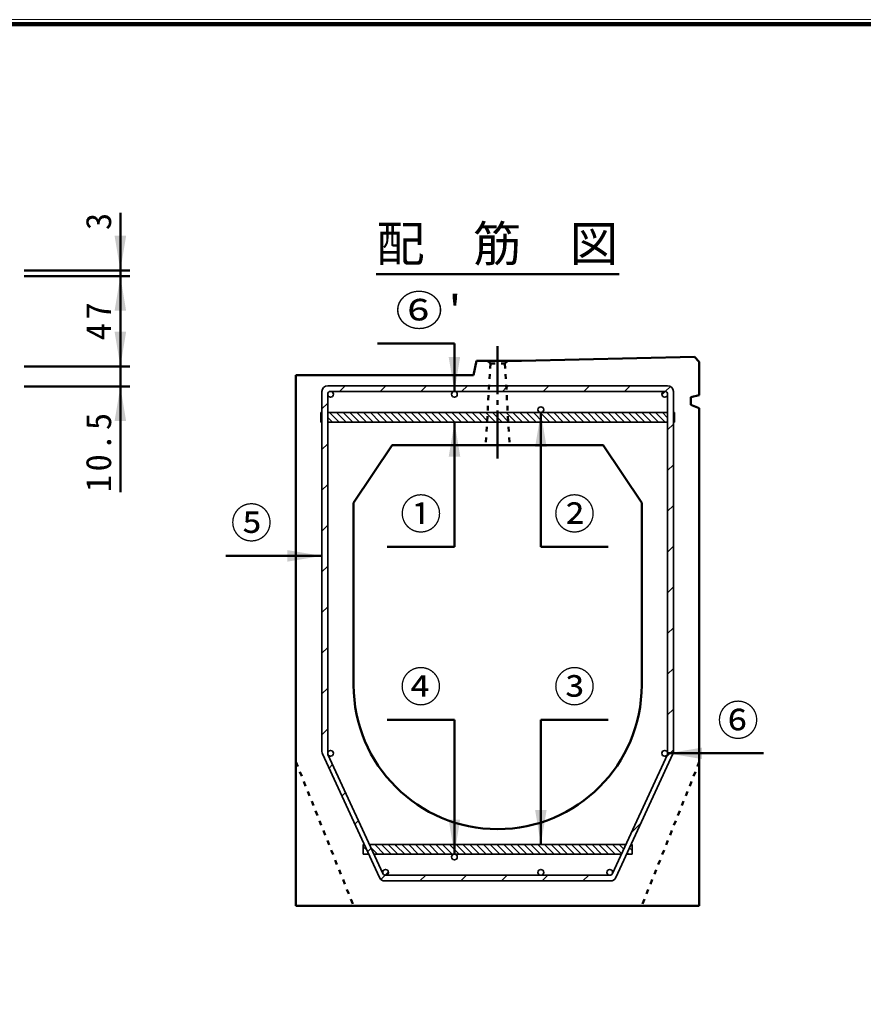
# Model space of a CAD drawing. Units: millimetres, scale not verified. Extents: x 100 to 4105, y 100 to 2870.
# Drawn here: x 886 to 1764, y 1853 to 2870 of the extents above; entities that cross this region are included whole.
import ezdxf
from ezdxf.enums import TextEntityAlignment as Align

# ---------------------------------------------------------------- set-up
doc = ezdxf.new("R2010")
doc.units = ezdxf.units.MM
doc.header["$LTSCALE"] = 5
doc.linetypes.add('USER1', pattern=[2.2, 1, -1.2])
doc.linetypes.add('USER3', pattern=[13.4, 10, -1.2, 1, -1.2])
doc.layers.add('V-nasSTD', color=7, linetype='Continuous', lineweight=50)
doc.styles.add('ＭＳ ゴシック', font='')
doc.styles.get('ＭＳ ゴシック').set_extended_font_data('MS Gothic')

msp = doc.modelspace()

# ---------------------------------------------------------------- hatches: boundary and pattern name
at = {"layer": 'V-nasSTD'}
for points in [[(984.59, 2644.66), (990.59, 2608.66), (996.59, 2644.66)], [(996.59, 2566.66), (990.59, 2602.66), (984.59, 2566.66)], [(984.59, 2544.66), (990.59, 2508.66), (996.59, 2544.66)], [(1332.457, 2518.556), (1338.457, 2482.556), (1344.457, 2518.556)], [(996.59, 2451.66), (990.59, 2487.66), (984.59, 2451.66)], [(1434.457, 2424.556), (1428.457, 2460.556), (1422.457, 2424.556)], [(1344.522, 2414.556), (1338.522, 2450.556), (1332.522, 2414.556)], [(1164.457, 2305.243), (1200.457, 2311.243), (1164.457, 2317.243)], [(1596.4, 2099.556), (1560.4, 2105.556), (1596.4, 2111.556)], [(1422.457, 2046.556), (1428.457, 2010.556), (1434.457, 2046.556)], [(1332.457, 2036.556), (1338.457, 2000.556), (1344.457, 2036.556)]]:
    msp.add_hatch(color=256, dxfattribs=at).paths.add_polyline_path(points)

# ---------------------------------------------------------------- linework, layer by layer
at = {"layer": 'V-nasSTD', "lineweight": 100}
msp.add_line((4100, 2865), (105, 2865), dxfattribs=at)
at = {"layer": 'V-nasSTD'}
for p, q in [((990.59, 2668.66), (990.59, 2608.66)), ((890.59, 2608.66), (1000.59, 2608.66)), ((990.59, 2608.66), (990.59, 2602.66)), ((1257.054, 2604.556), (1509.86, 2604.556)), ((890.59, 2602.66), (1000.59, 2602.66)), ((990.59, 2508.66), (990.59, 2602.66)), ((1338.457, 2532.556), (1258.457, 2532.556)), ((1338.457, 2532.556), (1338.457, 2482.556)), ((1361.457, 2514.556), (1358.457, 2499.556)), ((1361.457, 2514.556), (1408.457, 2514.556)), ((1408.457, 2514.556), (1588.457, 2518.556)), ((1588.457, 2518.556), (1593.457, 2513.556)), ((1593.457, 2513.556), (1593.457, 2478.571)), ((890.59, 2508.66), (1000.59, 2508.66)), ((990.59, 2487.66), (990.59, 2508.66)), ((1173.457, 1946.556), (1173.457, 2499.556)), ((1173.457, 2499.556), (1358.457, 2499.556)), ((890.59, 2487.66), (1000.59, 2487.66)), ((990.59, 2377.66), (990.59, 2487.66)), ((1584.457, 2476.556), (1593.457, 2478.571)), ((1584.457, 2468.556), (1584.457, 2476.556)), ((1428.457, 2320.556), (1428.457, 2460.556)), ((1584.457, 2468.556), (1593.457, 2465.198)), ((1593.457, 1946.556), (1593.457, 2465.198)), ((1338.522, 2320.556), (1338.522, 2450.556)), ((1273.457, 2426.556), (1233.457, 2366.556)), ((1273.457, 2426.556), (1493.457, 2426.556)), ((1493.457, 2426.556), (1533.457, 2366.556)), ((1233.457, 2366.556), (1233.457, 2176.556)), ((1533.457, 2366.556), (1533.457, 2176.556)), ((1268.522, 2320.556), (1338.522, 2320.556)), ((1428.457, 2320.556), (1498.457, 2320.556)), ((1100.457, 2311.243), (1200.457, 2311.243)), ((1268.457, 2140.556), (1338.457, 2140.556)), ((1338.457, 2140.556), (1338.457, 2000.556)), ((1428.457, 2140.556), (1428.457, 2010.556)), ((1428.457, 2140.556), (1498.457, 2140.556)), ((1660.4, 2105.556), (1560.4, 2105.556)), ((1173.457, 1946.556), (1593.457, 1946.556))]:
    msp.add_line(p, q, dxfattribs=at)
at = {"layer": 'V-nasSTD', "linetype": 'USER3'}
msp.add_line((1383.457, 2529.556), (1383.457, 2411.556), dxfattribs=at)
at = {"layer": 'V-nasSTD', "linetype": 'USER1'}
for p, q in [((1375.957, 2511.556), (1370.957, 2426.556)), ((1375.957, 2511.556), (1372.957, 2514.556)), ((1375.957, 2511.556), (1390.957, 2511.556)), ((1390.957, 2511.556), (1393.957, 2514.556)), ((1390.957, 2511.556), (1395.957, 2426.556)), ((1173.457, 2096.556), (1233.457, 1946.556)), ((1593.457, 2096.556), (1533.457, 1946.556))]:
    msp.add_line(p, q, dxfattribs=at)
at = {"layer": 'V-nasSTD', "lineweight": 35}
for p, q in [((1200.457, 2482.556), (1200.457, 2107.409)), ((1560.457, 2488.556), (1206.457, 2488.556)), ((1557.457, 2482.556), (1209.457, 2482.556)), ((1224.628, 2488.556), (1218.628, 2482.556)), ((1224.628, 2488.556), (1218.628, 2482.556)), ((1224.628, 2488.556), (1218.628, 2482.556)), ((1224.628, 2488.556), (1218.628, 2482.556)), ((1267.055, 2488.556), (1261.055, 2482.556)), ((1267.055, 2488.556), (1261.055, 2482.556)), ((1267.055, 2488.556), (1261.055, 2482.556)), ((1267.055, 2488.556), (1261.055, 2482.556)), ((1309.481, 2488.556), (1303.481, 2482.556)), ((1309.481, 2488.556), (1303.481, 2482.556)), ((1309.481, 2488.556), (1303.481, 2482.556)), ((1309.481, 2488.556), (1303.481, 2482.556)), ((1351.907, 2488.556), (1345.907, 2482.556)), ((1351.907, 2488.556), (1345.907, 2482.556)), ((1351.907, 2488.556), (1345.907, 2482.556)), ((1351.907, 2488.556), (1345.907, 2482.556)), ((1392.422, 2486.645), (1388.334, 2482.556)), ((1394.334, 2488.556), (1392.422, 2486.645)), ((1430.76, 2482.556), (1436.76, 2488.556)), ((1479.187, 2488.556), (1473.187, 2482.556)), ((1479.187, 2488.556), (1473.187, 2482.556)), ((1479.187, 2488.556), (1473.187, 2482.556)), ((1479.187, 2488.556), (1473.187, 2482.556)), ((1521.613, 2488.556), (1515.613, 2482.556)), ((1521.613, 2488.556), (1515.613, 2482.556)), ((1521.613, 2488.556), (1515.613, 2482.556)), ((1521.613, 2488.556), (1515.613, 2482.556)), ((1557.991, 2482.508), (1554.505, 2479.022)), ((1563.315, 2487.832), (1557.991, 2482.508)), ((1563.315, 2487.832), (1557.991, 2482.508)), ((1563.315, 2487.832), (1557.991, 2482.508)), ((1563.315, 2487.832), (1557.991, 2482.508)), ((1566.457, 2107.409), (1566.457, 2482.556)), ((1206.457, 2479.556), (1206.457, 2105.68)), ((1560.457, 2105.68), (1560.457, 2479.556)), ((1199.457, 2460.556), (1200.457, 2460.556)), ((1199.457, 2460.556), (1199.457, 2450.556)), ((1206.457, 2470.385), (1200.457, 2464.385)), ((1206.457, 2470.385), (1200.457, 2464.385)), ((1206.457, 2470.385), (1200.457, 2464.385)), ((1206.457, 2470.385), (1200.457, 2464.385)), ((1560.457, 2460.556), (1206.457, 2460.556)), ((1208.496, 2460.556), (1218.496, 2450.556)), ((1215.567, 2460.556), (1225.567, 2450.556)), ((1222.638, 2460.556), (1232.638, 2450.556)), ((1229.709, 2460.556), (1239.709, 2450.556)), ((1236.78, 2460.556), (1246.78, 2450.556)), ((1243.851, 2460.556), (1253.851, 2450.556)), ((1250.922, 2460.556), (1260.922, 2450.556)), ((1257.994, 2460.556), (1267.994, 2450.556)), ((1265.065, 2460.556), (1275.065, 2450.556)), ((1272.136, 2460.556), (1282.136, 2450.556)), ((1279.207, 2460.556), (1289.207, 2450.556)), ((1286.278, 2460.556), (1296.278, 2450.556)), ((1293.349, 2460.556), (1303.349, 2450.556)), ((1300.42, 2460.556), (1310.42, 2450.556)), ((1307.491, 2460.556), (1317.491, 2450.556)), ((1314.562, 2460.556), (1324.562, 2450.556)), ((1321.633, 2460.556), (1331.633, 2450.556)), ((1328.704, 2460.556), (1338.704, 2450.556)), ((1335.775, 2460.556), (1345.775, 2450.556)), ((1342.846, 2460.556), (1352.846, 2450.556)), ((1349.917, 2460.556), (1359.917, 2450.556)), ((1356.988, 2460.556), (1366.988, 2450.556)), ((1364.06, 2460.556), (1374.06, 2450.556)), ((1371.131, 2460.556), (1381.131, 2450.556)), ((1378.202, 2460.556), (1388.202, 2450.556)), ((1385.273, 2460.556), (1395.273, 2450.556)), ((1392.344, 2460.556), (1402.344, 2450.556)), ((1399.415, 2460.556), (1409.415, 2450.556)), ((1406.486, 2460.556), (1416.486, 2450.556)), ((1413.557, 2460.556), (1423.557, 2450.556)), ((1420.628, 2460.556), (1430.628, 2450.556)), ((1427.699, 2460.556), (1437.699, 2450.556)), ((1434.77, 2460.556), (1444.77, 2450.556)), ((1441.841, 2460.556), (1451.841, 2450.556)), ((1448.912, 2460.556), (1458.912, 2450.556)), ((1455.983, 2460.556), (1465.983, 2450.556)), ((1463.054, 2460.556), (1473.054, 2450.556)), ((1470.126, 2460.556), (1480.126, 2450.556)), ((1477.197, 2460.556), (1487.197, 2450.556)), ((1484.268, 2460.556), (1494.268, 2450.556)), ((1491.339, 2460.556), (1501.339, 2450.556)), ((1498.41, 2460.556), (1508.41, 2450.556)), ((1505.481, 2460.556), (1515.481, 2450.556)), ((1512.552, 2460.556), (1522.552, 2450.556)), ((1519.623, 2460.556), (1529.623, 2450.556)), ((1526.694, 2460.556), (1536.694, 2450.556)), ((1533.765, 2460.556), (1543.765, 2450.556)), ((1540.836, 2460.556), (1550.836, 2450.556)), ((1547.907, 2460.556), (1557.907, 2450.556)), ((1554.978, 2460.556), (1560.457, 2455.078)), ((1566.457, 2460.556), (1567.457, 2460.556)), ((1567.457, 2460.556), (1567.457, 2450.556)), ((1199.457, 2455.453), (1200.457, 2454.453)), ((1200.457, 2450.556), (1199.457, 2450.556)), ((1206.457, 2455.524), (1211.425, 2450.556)), ((1560.457, 2450.556), (1206.457, 2450.556)), ((1566.457, 2456.149), (1567.457, 2455.149)), ((1567.457, 2450.556), (1566.457, 2450.556)), ((1566.457, 2448.547), (1560.457, 2442.547)), ((1566.457, 2448.547), (1560.457, 2442.547)), ((1566.457, 2448.547), (1560.457, 2442.547)), ((1566.457, 2448.547), (1560.457, 2442.547)), ((1206.457, 2427.959), (1200.457, 2421.959)), ((1206.457, 2427.959), (1200.457, 2421.959)), ((1206.457, 2427.959), (1200.457, 2421.959)), ((1206.457, 2427.959), (1200.457, 2421.959)), ((1566.457, 2406.121), (1560.457, 2400.121)), ((1566.457, 2406.121), (1560.457, 2400.121)), ((1566.457, 2406.121), (1560.457, 2400.121)), ((1566.457, 2406.121), (1560.457, 2400.121)), ((1206.457, 2385.532), (1200.457, 2379.532)), ((1206.457, 2385.532), (1200.457, 2379.532)), ((1206.457, 2385.532), (1200.457, 2379.532)), ((1206.457, 2385.532), (1200.457, 2379.532)), ((1566.457, 2363.695), (1560.457, 2357.695)), ((1566.457, 2363.695), (1560.457, 2357.695)), ((1566.457, 2363.695), (1560.457, 2357.695)), ((1566.457, 2363.695), (1560.457, 2357.695)), ((1206.457, 2343.106), (1200.457, 2337.106)), ((1206.457, 2343.106), (1200.457, 2337.106)), ((1206.457, 2343.106), (1200.457, 2337.106)), ((1206.457, 2343.106), (1200.457, 2337.106)), ((1560.457, 2315.268), (1566.457, 2321.268)), ((1560.457, 2315.268), (1566.457, 2321.268)), ((1560.457, 2315.268), (1566.457, 2321.268)), ((1560.457, 2315.268), (1566.457, 2321.268)), ((1206.457, 2300.68), (1200.457, 2294.68)), ((1206.457, 2300.68), (1200.457, 2294.68)), ((1206.457, 2300.68), (1200.457, 2294.68)), ((1206.457, 2300.68), (1200.457, 2294.68)), ((1560.457, 2272.842), (1566.457, 2278.842)), ((1560.457, 2272.842), (1566.457, 2278.842)), ((1560.457, 2272.842), (1566.457, 2278.842)), ((1560.457, 2272.842), (1566.457, 2278.842)), ((1206.457, 2258.253), (1200.457, 2252.253)), ((1206.457, 2258.253), (1200.457, 2252.253)), ((1206.457, 2258.253), (1200.457, 2252.253)), ((1206.457, 2258.253), (1200.457, 2252.253)), ((1560.457, 2230.415), (1566.457, 2236.415)), ((1560.457, 2230.415), (1566.457, 2236.415)), ((1560.457, 2230.415), (1566.457, 2236.415)), ((1560.457, 2230.415), (1566.457, 2236.415)), ((1206.457, 2215.827), (1200.457, 2209.827)), ((1206.457, 2215.827), (1200.457, 2209.827)), ((1206.457, 2215.827), (1200.457, 2209.827)), ((1206.457, 2215.827), (1200.457, 2209.827)), ((1560.457, 2187.989), (1566.457, 2193.989)), ((1560.457, 2187.989), (1566.457, 2193.989)), ((1560.457, 2187.989), (1566.457, 2193.989)), ((1560.457, 2187.989), (1566.457, 2193.989)), ((1206.457, 2173.4), (1200.457, 2167.4)), ((1206.457, 2173.4), (1200.457, 2167.4)), ((1206.457, 2173.4), (1200.457, 2167.4)), ((1206.457, 2173.4), (1200.457, 2167.4)), ((1560.457, 2145.563), (1566.457, 2151.563)), ((1560.457, 2145.563), (1566.457, 2151.563)), ((1560.457, 2145.563), (1566.457, 2151.563)), ((1560.457, 2145.563), (1566.457, 2151.563)), ((1206.457, 2130.974), (1200.457, 2124.974)), ((1206.457, 2130.974), (1200.457, 2124.974)), ((1206.457, 2130.974), (1200.457, 2124.974)), ((1206.457, 2130.974), (1200.457, 2124.974)), ((1260.48, 1976.042), (1201.009, 2104.894)), ((1506.434, 1976.042), (1565.905, 2104.894)), ((1558.841, 2101.52), (1566.457, 2109.136)), ((1558.841, 2101.52), (1566.457, 2109.136)), ((1558.841, 2101.52), (1566.457, 2109.136)), ((1558.841, 2101.52), (1566.457, 2109.136)), ((1264.021, 1980.299), (1206.733, 2104.423)), ((1502.893, 1980.299), (1560.181, 2104.423)), ((1211.659, 2093.75), (1207.892, 2089.982)), ((1211.659, 2093.75), (1207.892, 2089.982)), ((1211.659, 2093.75), (1207.892, 2089.982)), ((1211.659, 2093.75), (1207.892, 2089.982)), ((1225.057, 2064.721), (1221.29, 2060.954)), ((1225.057, 2064.721), (1221.29, 2060.954)), ((1225.057, 2064.721), (1221.29, 2060.954)), ((1225.057, 2064.721), (1221.29, 2060.954)), ((1238.455, 2035.693), (1234.687, 2031.925)), ((1238.455, 2035.693), (1234.687, 2031.925)), ((1238.455, 2035.693), (1234.687, 2031.925)), ((1238.455, 2035.693), (1234.687, 2031.925)), ((1522.476, 2022.728), (1532.702, 2032.955)), ((1522.476, 2022.728), (1532.702, 2032.955)), ((1522.476, 2022.728), (1532.702, 2032.955)), ((1522.476, 2022.728), (1532.702, 2032.955)), ((1243.55, 2010.556), (1243.55, 2000.556)), ((1243.55, 2010.556), (1244.55, 2010.556)), ((1243.55, 2008.309), (1247.333, 2004.526)), ((1248.085, 2002.896), (1251.853, 2006.664)), ((1248.085, 2002.896), (1251.853, 2006.664)), ((1248.085, 2002.896), (1251.853, 2006.664)), ((1248.085, 2002.896), (1251.853, 2006.664)), ((1516.858, 2010.556), (1250.056, 2010.556)), ((1251.498, 2007.432), (1258.374, 2000.556)), ((1255.445, 2010.556), (1265.445, 2000.556)), ((1262.516, 2010.556), (1272.516, 2000.556)), ((1269.587, 2010.556), (1275.851, 2004.292)), ((1275.851, 2004.292), (1279.587, 2000.556)), ((1276.658, 2010.556), (1277.93, 2009.285)), ((1277.93, 2009.285), (1286.658, 2000.556)), ((1283.729, 2010.556), (1293.729, 2000.556)), ((1290.801, 2010.556), (1300.801, 2000.556)), ((1297.872, 2010.556), (1307.872, 2000.556)), ((1304.943, 2010.556), (1314.943, 2000.556)), ((1312.014, 2010.556), (1322.014, 2000.556)), ((1319.085, 2010.556), (1329.085, 2000.556)), ((1326.156, 2010.556), (1336.156, 2000.556)), ((1333.227, 2010.556), (1343.227, 2000.556)), ((1340.298, 2010.556), (1350.298, 2000.556)), ((1347.369, 2010.556), (1357.369, 2000.556)), ((1354.44, 2010.556), (1364.44, 2000.556)), ((1361.511, 2010.556), (1371.511, 2000.556)), ((1368.582, 2010.556), (1378.582, 2000.556)), ((1375.653, 2010.556), (1385.653, 2000.556)), ((1382.724, 2010.556), (1392.724, 2000.556)), ((1389.795, 2010.556), (1399.795, 2000.556)), ((1396.867, 2010.556), (1406.867, 2000.556)), ((1403.938, 2010.556), (1413.938, 2000.556)), ((1411.009, 2010.556), (1421.009, 2000.556)), ((1418.08, 2010.556), (1428.08, 2000.556)), ((1425.151, 2010.556), (1435.151, 2000.556)), ((1432.222, 2010.556), (1442.222, 2000.556)), ((1439.293, 2010.556), (1449.293, 2000.556)), ((1446.364, 2010.556), (1456.364, 2000.556)), ((1453.435, 2010.556), (1463.435, 2000.556)), ((1460.506, 2010.556), (1470.506, 2000.556)), ((1467.577, 2010.556), (1477.577, 2000.556)), ((1474.648, 2010.556), (1484.648, 2000.556)), ((1481.719, 2010.556), (1491.719, 2000.556)), ((1488.79, 2010.556), (1498.79, 2000.556)), ((1495.861, 2010.556), (1505.861, 2000.556)), ((1502.933, 2010.556), (1512.46, 2001.029)), ((1510.004, 2010.556), (1514.693, 2005.867)), ((1520.694, 2006.937), (1523.364, 2004.267)), ((1522.364, 2010.556), (1523.364, 2010.556)), ((1523.364, 2010.556), (1523.364, 2000.556)), ((1243.55, 2001.238), (1244.232, 2000.556)), ((1243.55, 2000.556), (1249.165, 2000.556)), ((1512.242, 2000.556), (1254.672, 2000.556)), ((1517.749, 2000.556), (1523.364, 2000.556)), ((1518.461, 2002.099), (1520.004, 2000.556)), ((1261.809, 1974.193), (1266.218, 1978.603)), ((1261.809, 1974.193), (1266.218, 1978.603)), ((1261.809, 1974.193), (1266.218, 1978.603)), ((1261.809, 1974.193), (1266.218, 1978.603)), ((1264.021, 1980.299), (1264.021, 1980.299)), ((1265.927, 1972.556), (1500.987, 1972.556)), ((1266.218, 1978.603), (1269.699, 1982.084)), ((1266.745, 1978.556), (1500.169, 1978.556)), ((1266.745, 1978.556), (1266.745, 1978.556)), ((1302.598, 1972.556), (1308.598, 1978.556)), ((1302.598, 1972.556), (1308.598, 1978.556)), ((1302.598, 1972.556), (1308.598, 1978.556)), ((1302.598, 1972.556), (1308.598, 1978.556)), ((1345.024, 1972.556), (1351.024, 1978.556)), ((1345.024, 1972.556), (1351.024, 1978.556)), ((1345.024, 1972.556), (1351.024, 1978.556)), ((1345.024, 1972.556), (1351.024, 1978.556)), ((1387.451, 1972.556), (1393.451, 1978.556)), ((1387.451, 1972.556), (1393.451, 1978.556)), ((1387.451, 1972.556), (1393.451, 1978.556)), ((1387.451, 1972.556), (1393.451, 1978.556)), ((1429.877, 1972.556), (1435.877, 1978.556)), ((1429.877, 1972.556), (1435.877, 1978.556)), ((1429.877, 1972.556), (1435.877, 1978.556)), ((1429.877, 1972.556), (1435.877, 1978.556)), ((1472.304, 1972.556), (1478.304, 1978.556)), ((1472.304, 1972.556), (1478.304, 1978.556)), ((1472.304, 1972.556), (1478.304, 1978.556)), ((1472.304, 1972.556), (1478.304, 1978.556))]:
    msp.add_line(p, q, dxfattribs=at)
at = {"layer": 'V-nasSTD', "lineweight": 13}
msp.add_lwpolyline([(100, 100), (100, 2870), (4105, 2870), (4105, 100)], close=True, dxfattribs=at)
at = {"layer": 'V-nasSTD', "lineweight": 35}
for centre in [(1209.457, 2479.556), (1338.457, 2479.556), (1557.457, 2479.556), (1428.457, 2463.556), (1209.511, 2105.556), (1557.4, 2105.556), (1338.457, 1997.556), (1338.457, 1997.556), (1266.745, 1981.556), (1428.457, 1981.556), (1500.169, 1981.556)]:
    msp.add_circle(centre, 3, dxfattribs=at)
for centre, radius, start, end in [((1206.457, 2482.556), 6, 90, 180), ((1209.457, 2479.556), 3, 90, 180), ((1209.457, 2479.556), 3, 90, 180), ((1209.457, 2479.556), 3, 90, 180), ((1557.457, 2479.556), 3, 0, 90), ((1557.457, 2479.556), 3, 0, 90), ((1557.457, 2479.556), 3, 0, 90), ((1560.457, 2482.556), 6, 0, 90), ((1206.457, 2107.409), 6, 180, 204.77514), ((1209.457, 2105.68), 3, 180, 204.77514), ((1557.457, 2105.68), 3, 335.22486, 0), ((1560.457, 2107.409), 6, 335.22486, 0), ((1265.927, 1978.556), 6, 204.77514, 270), ((1266.745, 1981.556), 3, 204.77514, 270), ((1266.745, 1981.556), 3, 204.77514, 246.91867), ((1266.745, 1981.556), 3, 204.76951, 246.91107), ((1266.745, 1981.556), 3, 246.91107, 269.99301), ((1266.745, 1981.556), 3, 246.91867, 270), ((1500.169, 1981.556), 3, 270, 335.22486), ((1500.987, 1978.556), 6, 270, 335.22486)]:
    msp.add_arc(centre, radius, start, end, dxfattribs=at)
at = {"layer": 'V-nasSTD'}
for start, end in [(180, 270), (270, 0)]:
    msp.add_arc((1383.457, 2176.556), 150, start, end, dxfattribs=at)

# ---------------------------------------------------------------- texts
at = {"layer": 'V-nasSTD', "style": 'ＭＳ ゴシック'}
msp.add_text('3', height=26.39, rotation=90, dxfattribs=at).set_placement((954.59, 2650.66), align=Align.TOP_LEFT)
for s, height, p in [('配\u3000筋\u3000図', 36.95, (1257.054, 2654.956)), ('①', 31.67, (1281.922, 2370.756)), ('②', 31.67, (1441.857, 2370.756)), ('⑤', 31.67, (1105.457, 2361.443)), ('④', 31.67, (1281.857, 2190.756)), ('③', 31.67, (1441.857, 2190.756)), ('⑥', 31.67, (1612.2, 2155.756))]:
    msp.add_text(s, height=height, dxfattribs=at).set_placement(p, align=Align.TOP_LEFT)
at = {"layer": 'V-nasSTD', "style": 'ＭＳ ゴシック', "width": 1.15}
msp.add_text("⑥'", height=31.67, dxfattribs=at).set_placement((1276.857, 2582.756), align=Align.TOP_LEFT)
at = {"layer": 'V-nasSTD', "char_height": 26.39, "attachment_point": 1, "rotation": 90, "style": 'ＭＳ ゴシック'}
for s, insert in [('\\T1.2;47', (954.59, 2535.86)), ('\\T1.2;10.5', (954.59, 2377.66))]:
    msp.add_mtext(s, dxfattribs=dict(at, insert=insert))

doc.saveas('drawing.dxf')
